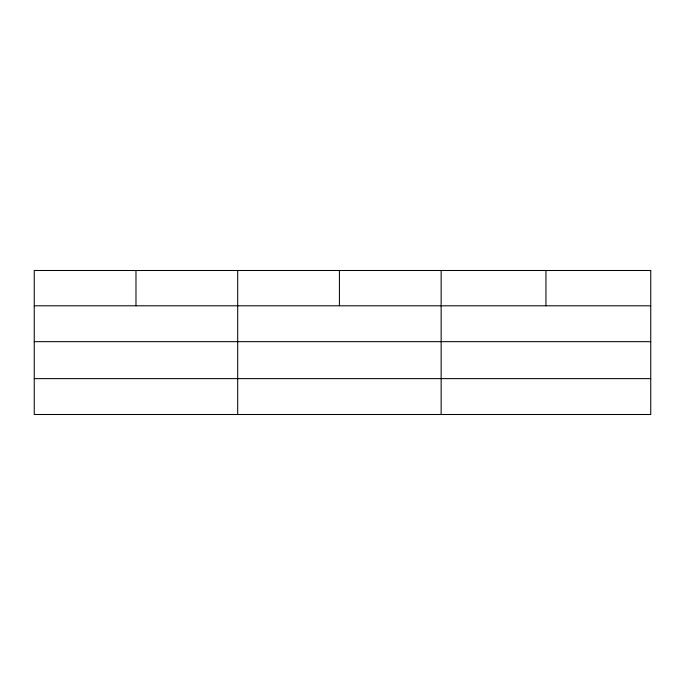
<?xml version="1.0" encoding="UTF-8"?>
<svg xmlns="http://www.w3.org/2000/svg" width="685" height="685" viewBox="0 0 685 685"><rect width="100%" height="100%" fill="white"/><g stroke="black" fill="none" stroke-linecap="round" stroke-linejoin="round"><path stroke-width="1.03" d="M34.25 305.793L650.75 305.793M34.25 341.661L650.75 341.661M34.25 378.625L650.75 378.625M545.945 270.498L545.945 305.793M441.14 270.498L441.14 414.502M339.417 270.498L339.417 305.793M237.695 270.498L237.695 414.502M135.972 270.498L135.972 305.793M650.75 270.498L34.25 270.498L34.25 414.502L650.75 414.502L650.75 270.498"/></g></svg>
